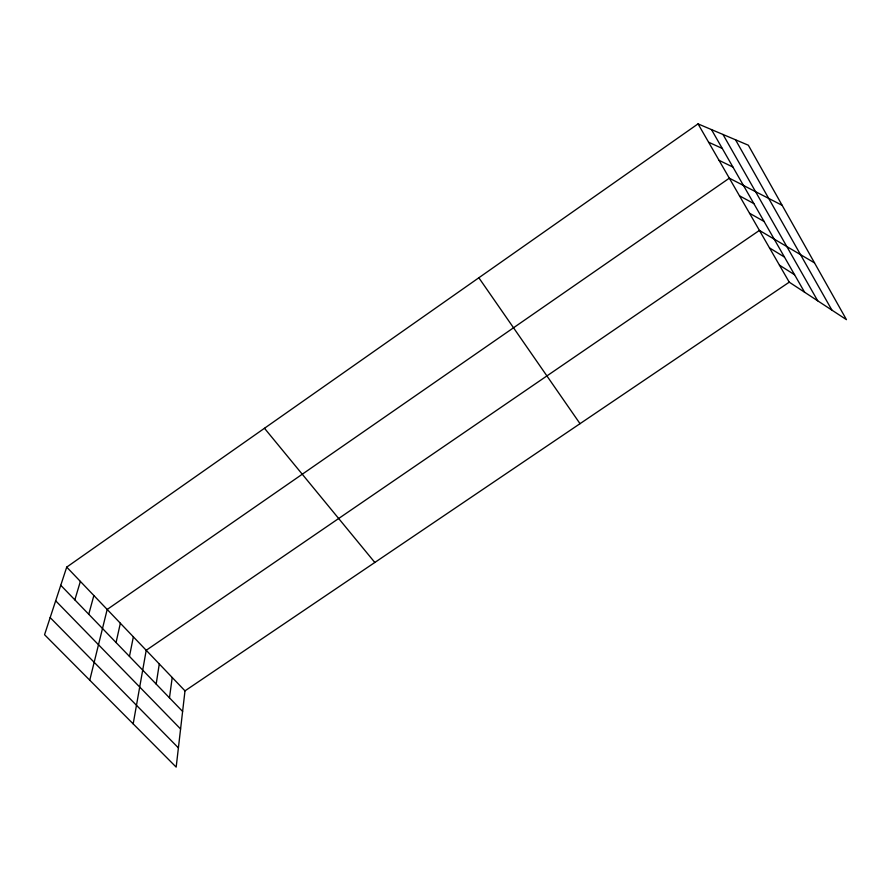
<?xml version="1.0" encoding="UTF-8"?>
<svg xmlns="http://www.w3.org/2000/svg" width="891" height="891" viewBox="0 0 891 891"><rect width="100%" height="100%" fill="white"/><g stroke="black" fill="none" stroke-linecap="round" stroke-linejoin="round"><path stroke-width="1.34" d="M789.248 282.169L184.994 690.859L176.173 767.118L44.55 634.715L66.714 567.121L698.032 123.882L748.34 145.222L846.45 319.657L789.248 282.169L698.032 123.882M169.468 697.842L172.219 677.505M156.17 684.065L159.289 663.973M133.182 723.871L146.213 650.285L759.422 230.413L814.519 262.878M129.462 656.411L133.36 636.842M116.064 642.545L120.352 623.232M89.757 680.189L107.187 609.455L729.328 178.189L782.153 205.331M88.755 614.278L93.856 595.522M74.844 599.877L80.368 581.411M708.601 142.215L722.278 148.452M719.037 160.324L732.937 167.074M739.485 195.82L753.842 203.582M749.52 213.227L764.077 221.469M769.49 247.898L784.459 257.065M779.436 265.15L794.594 274.762M50.163 617.586L178.4 747.872M55.676 600.801L180.583 728.972M60.766 585.287L182.61 711.441M66.714 567.121L184.994 690.859M264.482 428.281L374.821 562.466M478.846 277.769L580.03 423.682M711.463 129.574L804.595 292.237M722.991 134.463L817.715 300.835M735.509 139.776L831.927 310.146"/></g></svg>
